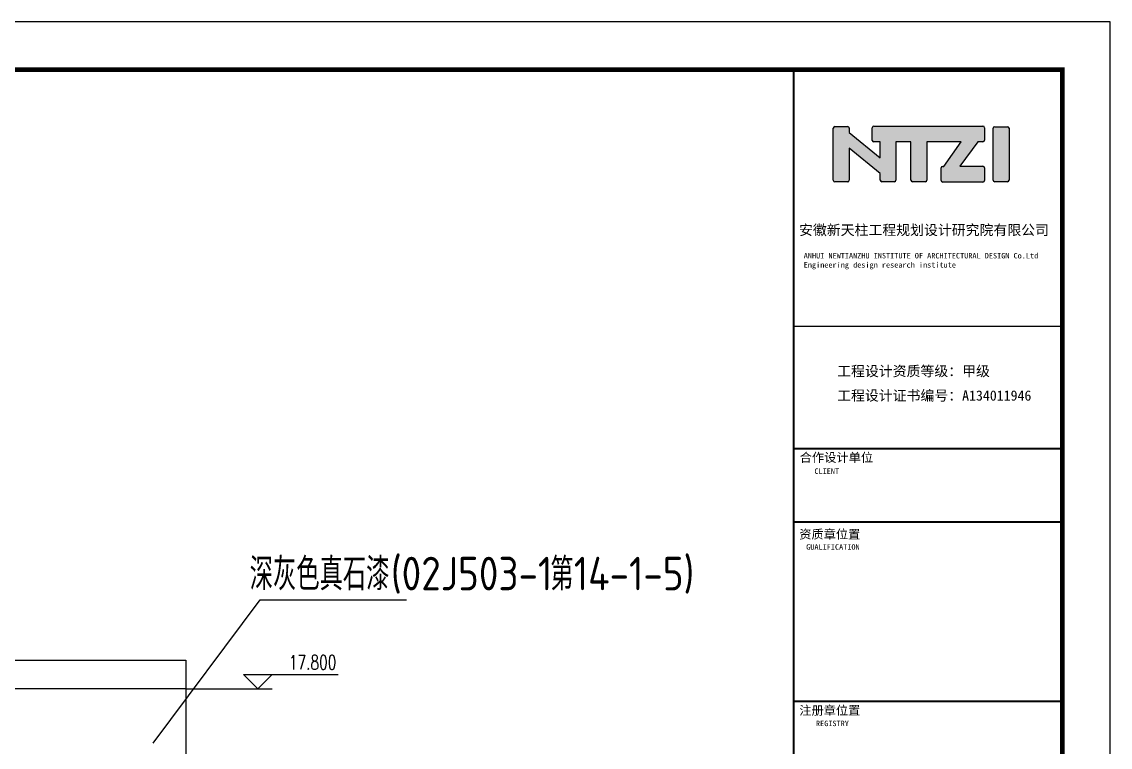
# Model space of a CAD drawing. Extents: x -522490 to 417652, y 450811 to 1108047.
# Drawn here: x 380032 to 402752, y 664606 to 679740 of the extents above; entities that cross this region are included whole.
import ezdxf

# ---------------------------------------------------------------- set-up
doc = ezdxf.new("R2010")
doc.units = 0
doc.header["$LTSCALE"] = 1000
doc.header["$MEASUREMENT"] = 0
for name, color, linetype in [('DIM_ELEV', 3, 'Continuous'), ('DOTE', 1, 'Continuous'), ('PUB_TEXT', 7, 'Continuous'), ('PUB_TITLE', 4, 'Continuous')]:
    doc.layers.add(name, color=color, linetype=linetype)
doc.styles.add('_TCH_DIM', font='SIMPLEX', dxfattribs={"bigfont": 'GBCBIG'})
doc.styles.get("Standard").update_dxf_attribs({"font": 'gbenor.shx', "bigfont": 'gbcbig.shx'})
doc.styles.add('TQ', font='')
doc.styles.get('TQ').set_extended_font_data('SimSun')

msp = doc.modelspace()

# ---------------------------------------------------------------- hatches: boundary and pattern name
h = msp.add_hatch(color=256)
h.paths.add_polyline_path([(397305.1, 677100.6), (397951.7, 676572.1), (397951.7, 676434.7, 0.4142136), (397983.7, 676402.7), (398246.8, 676402.7, 0.4142136), (398278.8, 676434.7), (398278.8, 677233.7), (398592.5, 677233.7), (398592.5, 676436, 0.4142136), (398624.5, 676404), (398894.5, 676404, 0.4142136), (398926.5, 676436), (398926.5, 677233.5), (399639.1, 677233.5), (399277, 676722.3), (399254.9, 676722.3, 0.4142136), (399222.9, 676690.3), (399222.9, 676427.7, 0.4142136), (399254.9, 676395.7), (400095.2, 676395.7, 0.4142136), (400127.2, 676427.7), (400127.2, 676692.5, 0.4142136), (400095.2, 676724.5), (399615, 676724.5), (399989.5, 677238.4), (400096, 677238.4, 0.4142136), (400128, 677270.4), (400128, 677530.9, 0.4142136), (400096, 677562.9), (397817.4, 677562.9, 0.4142136), (397785.4, 677530.9), (397785.4, 677264.3, 0.4142136), (397817.4, 677232.3), (397948.5, 677232.3), (397948.5, 676904.2), (397303.3, 677431.2), (397303.5, 677519.7, 0.4148904), (397271.5, 677551.8), (397003.5, 677551.8, 0.4142136), (396971.5, 677519.8), (396971.5, 676432.5, 0.4142136), (397003.5, 676400.5), (397273.1, 676400.5, 0.4142136), (397305.1, 676432.5)])
h.paths.add_polyline_path([(400309.2, 676434.8, 0.4142136), (400341.2, 676402.8), (400608.6, 676402.8, 0.4142136), (400640.6, 676434.8), (400640.6, 677518.8, 0.4142136), (400608.6, 677550.8), (400341.2, 677550.8, 0.4142136), (400309.2, 677518.8)])

# ---------------------------------------------------------------- linework, layer by layer
for p, q in [((397003.5, 677551.8, 0), (397271.5, 677551.8, 0)), ((397785.4, 677264.3, 0), (397785.4, 677530.9, 0)), ((397817.4, 677562.9, 0), (400096, 677562.9, 0)), ((400128, 677530.9, 0), (400128, 677270.4, 0)), ((400341.2, 677550.8, 0), (400608.6, 677550.8, 0)), ((396971.5, 676432.5, 0), (396971.5, 677519.8, 0)), ((397303.5, 677519.7, 0), (397303.3, 677431.2, 0)), ((397303.3, 677431.2, 0), (397948.5, 676904.2, 0)), ((400309.2, 676434.8, 0), (400309.2, 677518.8, 0)), ((400640.6, 677518.8, 0), (400640.6, 676434.8, 0)), ((397951.7, 676572.1, 0), (397305.1, 677100.6, 0)), ((397305.1, 677100.6, 0), (397305.1, 676432.5, 0)), ((397948.5, 677232.3, 0), (397817.4, 677232.3, 0)), ((397948.5, 676904.2, 0), (397948.5, 677232.3, 0)), ((398592.5, 677233.7, 0), (398278.8, 677233.7, 0)), ((398278.8, 677233.7, 0), (398278.8, 676434.7, 0)), ((398592.5, 676436, 0), (398592.5, 677233.7, 0)), ((399639.1, 677233.5, 0), (398926.5, 677233.5, 0)), ((398926.5, 677233.5, 0), (398926.5, 676436, 0)), ((399277, 676722.3, 0), (399639.1, 677233.5, 0)), ((399989.5, 677238.4, 0), (399615, 676724.5, 0)), ((400096, 677238.4, 0), (399989.5, 677238.4, 0)), ((399222.9, 676427.7, 0), (399222.9, 676690.3, 0)), ((399254.9, 676722.3, 0), (399277, 676722.3, 0)), ((399615, 676724.5, 0), (400095.2, 676724.5, 0)), ((400127.2, 676692.5, 0), (400127.2, 676427.7, 0)), ((397273.1, 676400.5, 0), (397003.5, 676400.5, 0)), ((397951.7, 676434.7, 0), (397951.7, 676572.1, 0)), ((398246.8, 676402.7, 0), (397983.7, 676402.7, 0)), ((398894.5, 676404, 0), (398624.5, 676404, 0)), ((400095.2, 676395.7, 0), (399254.9, 676395.7, 0)), ((400608.6, 676402.8, 0), (400341.2, 676402.8, 0))]:
    msp.add_line(p, q)
msp.add_lwpolyline([(382772.1, 664687.7), (385007.2, 667680.4), (388064.8, 667680.4)])
at = {"color": 5}
msp.add_lwpolyline([(379519.1, 666423.9), (383459.1, 666423.9), (383459.1, 663023.9)], dxfattribs=at)
for centre, start, end in [((397003.5, 677519.8), 90, 180), ((397271.5, 677519.8), 359.86763, 90), ((397817.4, 677530.9), 90, 180), ((400096, 677530.9), 0, 90), ((400341.2, 677518.8), 90, 180), ((400608.6, 677518.8), 0, 90), ((397817.4, 677264.3), 180, 270), ((400096, 677270.4), 270, 0), ((399254.9, 676690.3), 90, 180), ((400095.2, 676692.5), 0, 90), ((397003.5, 676432.5), 180, 270), ((397273.1, 676432.5), 270, 0), ((397983.7, 676434.7), 180, 270), ((398246.8, 676434.7), 270, 0), ((398624.5, 676436), 180, 270), ((398894.5, 676436), 270, 0), ((399254.9, 676427.7), 180, 270), ((400095.2, 676427.7), 270, 0), ((400341.2, 676434.8), 180, 270), ((400608.6, 676434.8), 270, 0)]:
    msp.add_arc(centre, 32, start, end)
at = {"layer": 'DIM_ELEV'}
for p, q in [((384959.1, 665823.9), (384659.1, 666123.9)), ((384659.1, 666123.9), (386638.1, 666123.9)), ((384959.1, 665823.9), (385259.1, 666123.9)), ((383459.1, 665823.9), (385259.1, 665823.9))]:
    msp.add_line(p, q, dxfattribs=at)
at = {"layer": 'DOTE'}
msp.add_line((383459.1, 665823.9), (358779.1, 665823.9), dxfattribs=at)
at = {"layer": 'PUB_TEXT'}
for q in [(401016.6, 678739.9), (401752.5, 678210.4)]:
    msp.add_line((401752.5, 678739.9), q, dxfattribs=at)
at = {"layer": 'PUB_TITLE'}
msp.add_line((401752.5, 678739.9), (396142.5, 678739.9), dxfattribs=at)
at = {"layer": 'PUB_TITLE', "lineweight": 40}
msp.add_line((396140, 669304.6), (401750, 669304.6), dxfattribs=at)
at = {"layer": 'PUB_TITLE'}
msp.add_lwpolyline([(343352.5, 637739.9), (402752.5, 637739.9), (402752.5, 679739.9), (343352.5, 679739.9)], close=True, dxfattribs=at)
at = {"layer": 'PUB_TITLE', "const_width": 100}
msp.add_lwpolyline([(345852.5, 638739.9), (401752.5, 638739.9), (401752.5, 678739.9), (345852.5, 678739.9)], close=True, dxfattribs=at)
at = {"layer": 'PUB_TITLE', "lineweight": 40}
for points, const_width in [([(396142.5, 678739.9), (396142.5, 638739.9)], 42.5), ([(396142.5, 673384.9), (401752.5, 673384.9)], 25.5), ([(396142.5, 670834.9), (401752.5, 670834.9)], 42.5), ([(396142.5, 669304.9), (401752.5, 669304.9)], 42.5), ([(396140, 665564.6), (401750, 665564.6)], 42.5)]:
    msp.add_lwpolyline(points, dxfattribs=dict(at, const_width=const_width))

# ---------------------------------------------------------------- texts
at = {"layer": 'PUB_TEXT'}
for s, height, p in [('深灰色真石漆', 675.18, (384790.2, 667878.8)), ('(02J503-1', 700, (387739.1, 667878.8)), ('第', 675.2, (391064.1, 667878.8)), ('14-1-5)', 700, (391555.6, 667878.8))]:
    msp.add_text(s, height=height, dxfattribs=at).set_placement(p)
at = {"layer": 'PUB_TEXT', "style": '_TCH_DIM', "width": 0.705882}
msp.add_text('17.800', height=297.5, dxfattribs=at).set_placement((385608.1, 666228.9))
at = {"layer": 'PUB_TEXT', "char_height": 212.5, "attachment_point": 1, "style": 'TQ'}
for s, insert in [('安徽新天柱工程规划设计研究院有限公司 ', (396256.6, 675502.7)), ('工程设计资质等级：甲级 ', (397052.4, 672558.9)), ('工程设计证书编号：A134011946', (397052.4, 672048.9))]:
    msp.add_mtext(s, dxfattribs=dict(at, insert=insert))
at = {"layer": 'PUB_TEXT', "attachment_point": 1, "style": 'TQ'}
for s, insert, char_height, width in [('ANHUI NEWTIANZHU INSTITUTE OF ARCHITECTURAL DESIGN Co.Ltd\\PEngineering design research institute', (396354.8, 674917.5), 114.75, 5257.354), ('合作设计单位', (396271.9, 670745), 187, 1749.26), ('CLIENT', (396578, 670422), 114.75, 2399.55), ('资质章位置', (396261.2, 669143.3), 187, 2125), ('GUALIFICATION', (396405.7, 668840.7), 114.75, 2680.9), ('注册章位置', (396261.2, 665468), 187, 1530), ('REGISTRY', (396609.8, 665159.9), 114.75, 2399.55)]:
    msp.add_mtext(s, dxfattribs=dict(at, insert=insert, char_height=char_height, width=width))

doc.saveas('drawing.dxf')
